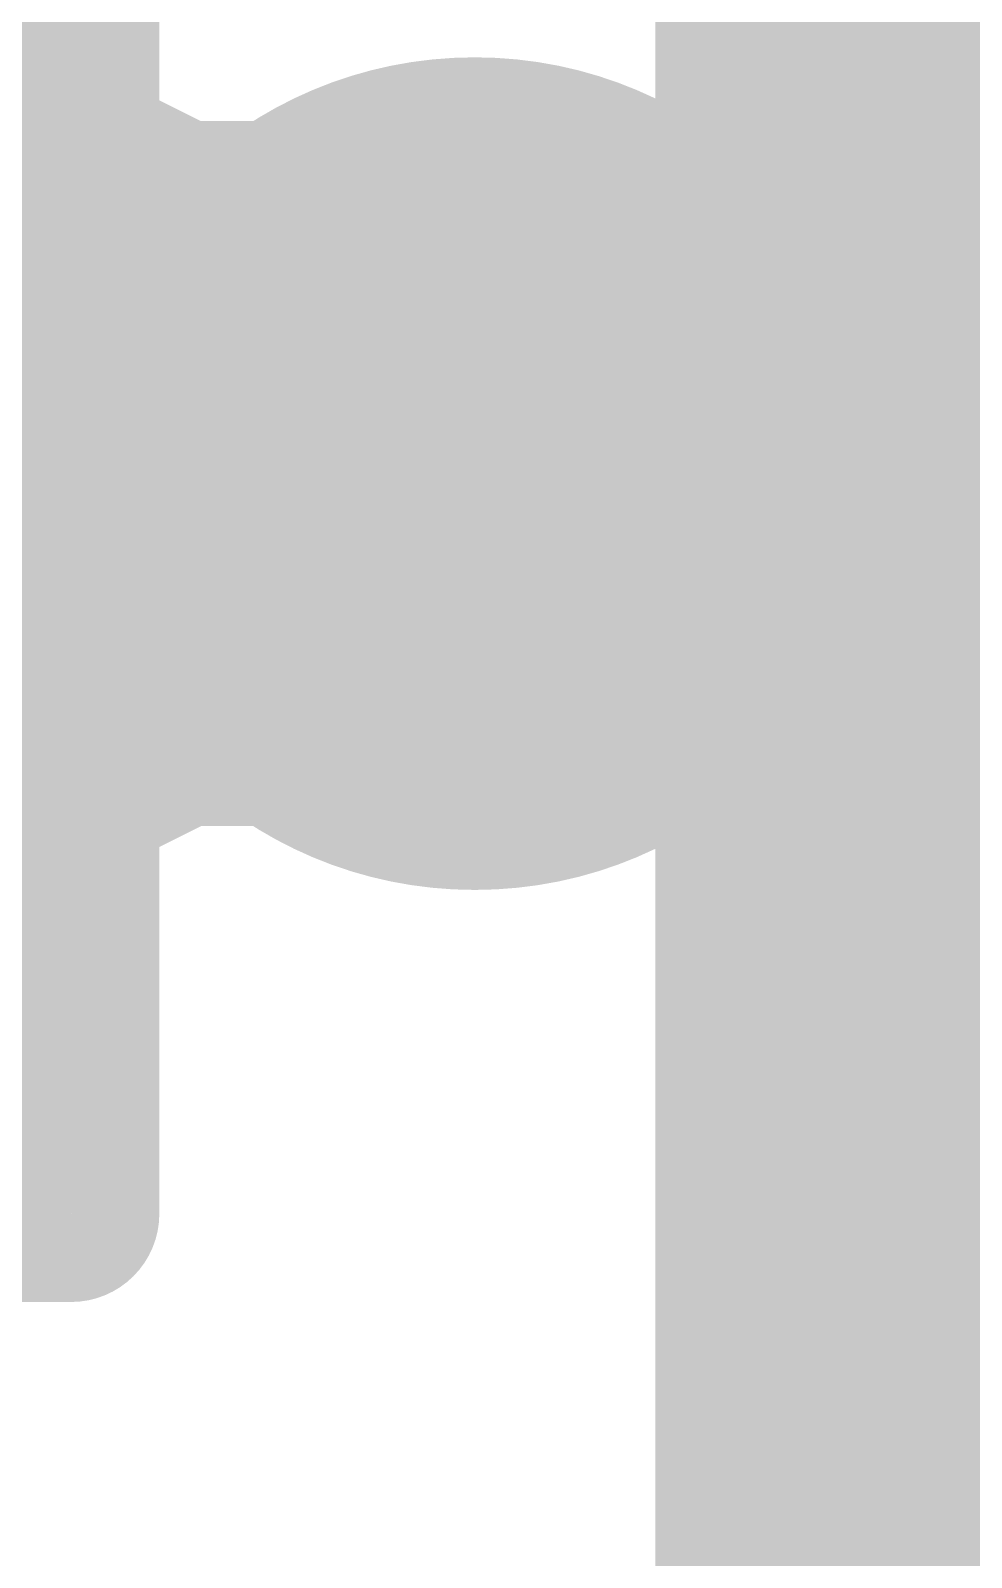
# Model space of a CAD drawing. Header units: inches. Extents: x -2 to 343, y -53 to 63.
# Drawn here: x 31.779 to 32.457, y -5.099 to -3.999 of the extents above; entities that cross this region are included whole.
import ezdxf

# ---------------------------------------------------------------- set-up
doc = ezdxf.new("R2010")
doc.units = ezdxf.units.IN
for name, color, linetype in [('Board Outline', 216, 'Continuous'), ('Bottom Layer', 5, 'Continuous'), ('Bottom Overlay', 54, 'Continuous'), ('Bottom Paste', 16, 'Continuous'), ('Bottom Solder', 6, 'Continuous'), ('Drill Drawing', 1, 'Continuous'), ('Top Layer', 1, 'Continuous'), ('Top Overlay', 2, 'Continuous'), ('Via Holes', 16, 'Continuous')]:
    doc.layers.add(name, color=color, linetype=linetype)

# ---------------------------------------------------------------- blocks, each defined once
blk = doc.blocks.new('C___0603_42')
at = {"layer": 'Top Overlay'}
for points in [[(1.2446, -0.5334, 0.127, 0.127, 0), (1.2446, 0.5334, 0.127, 0.127, 0)], [(0.4572, -0.5334, 0.127, 0.127, 0), (1.2446, -0.5334, 0.127, 0.127, 0)]]:
    blk.add_lwpolyline(points, format="xyseb", dxfattribs=at)
blk.add_lwpolyline([(1.2128, -0.5334, 0.0635, 0.0635, 1), (1.2764, -0.5334, 0.0635, 0.0635, 1)], format="xyseb", close=True, dxfattribs=at)
blk.add_lwpolyline([(1.2128, -0.5334, 0.0635, 0.0635, 1), (1.2764, -0.5334, 0.0635, 0.0635, 1)], format="xyseb", close=True, dxfattribs=at)
blk = doc.blocks.new('C___0805_B_84')
at = {"layer": 'Bottom Layer'}
blk.add_hatch(color=5, dxfattribs=at).paths.add_polyline_path([(0.508, 0.762), (1.524, 0.762), (1.524, -0.762), (0.508, -0.762)])
at = {"layer": 'Bottom Paste'}
blk.add_hatch(color=16, dxfattribs=at).paths.add_polyline_path([(0.508, 0.762), (1.524, 0.762), (1.524, -0.762), (0.508, -0.762)])
at = {"layer": 'Bottom Solder'}
blk.add_hatch(color=6, dxfattribs=at).paths.add_polyline_path([(0.438, 0.832), (1.594, 0.832), (1.594, -0.832), (0.438, -0.832)])
at = {"layer": 'Bottom Overlay'}
blk.add_lwpolyline([(1.6256, 0.8636, 0.127, 0.127, 0), (1.6256, -0.8636, 0.127, 0.127, 0)], format="xyseb", dxfattribs=at)

msp = doc.modelspace()

# ---------------------------------------------------------------- hatches: boundary and pattern name
at = {"layer": 'Bottom Layer'}
h = msp.add_hatch(color=5, dxfattribs=at)
edge = h.paths.add_edge_path()
edge.add_arc((32.099, -4.318), 0.3, 0, 360)
at = {"layer": 'Top Layer'}
msp.add_hatch(color=1, dxfattribs=at).paths.add_polyline_path([(34.4501, -3.8045), (34.4501, -4.2383), (34.3709, -4.3175), (34.1259, -4.3175), (34.1259, -4.9553), (34.6569, -4.9553), (34.7442, -5.0094), (34.7984, -5.0967), (34.7984, -5.6278), (34.7984, -6.574), (34.7442, -6.6613), (34.6569, -6.7155), (33.1796, -6.7155), (33.0923, -6.6613), (33.0382, -6.574), (33.0382, -6.1278), (33.0382, -5.0967), (33.0923, -5.0094), (33.1796, -4.9553), (33.7107, -4.9553), (33.7107, -4.7022), (33.729, -4.6099), (33.7107, -4.5175), (33.7107, -4.3175), (33.5654, -4.3175), (33.3461, -4.0983), (33.2453, -4.0309), (33.1264, -4.0072), (32.428, -4.0072), (32.3553, -3.9345), (32.189, -3.8656), (32.1979, -3.6915), (34.337, -3.6915)])
h = msp.add_hatch(color=1, dxfattribs=at)
edge = h.paths.add_edge_path()
edge.add_arc((32.099, -4.318), 0.3, 0, 360)
at = {"layer": 'Via Holes'}
h = msp.add_hatch(color=7, dxfattribs=at)
edge = h.paths.add_edge_path()
edge.add_arc((32.099, -4.318), 0.15, 0, 360)

# ---------------------------------------------------------------- linework, layer by layer
at = {"layer": 'Board Outline'}
msp.add_lwpolyline([(49.772, 6.3476, 0.254, 0.254, -0.6504), (32.1175, -53.0547, 0.254, 0.254, 0)], format="xyseb", dxfattribs=at)
at = {"layer": 'Bottom Layer'}
msp.add_lwpolyline([(31.2562, -4.318, 0.508, 0.508, 0), (32.9023, -4.318, 0.508, 0.508, 0)], format="xyseb", dxfattribs=at)
at = {"layer": 'Drill Drawing'}
for points in [[(31.845, -4.064, 0.0508, 0.0508, 0), (32.099, -4.191, 0.0508, 0.0508, 0)], [(31.845, -4.064, 0.0508, 0.0508, 0), (31.972, -4.318, 0.0508, 0.0508, 0)], [(32.099, -4.191, 0.0508, 0.0508, 0), (32.353, -4.064, 0.0508, 0.0508, 0)], [(32.226, -4.318, 0.0508, 0.0508, 0), (32.353, -4.064, 0.0508, 0.0508, 0)], [(31.845, -4.572, 0.0508, 0.0508, 0), (31.972, -4.318, 0.0508, 0.0508, 0)], [(32.226, -4.318, 0.0508, 0.0508, 0), (32.353, -4.572, 0.0508, 0.0508, 0)], [(31.845, -4.572, 0.0508, 0.0508, 0), (32.099, -4.445, 0.0508, 0.0508, 0)], [(32.099, -4.445, 0.0508, 0.0508, 0), (32.353, -4.572, 0.0508, 0.0508, 0)]]:
    msp.add_lwpolyline(points, format="xyseb", dxfattribs=at)
for points in [[(31.8323, -4.064, 0.0254, 0.0254, 1), (31.8577, -4.064, 0.0254, 0.0254, 1)], [(31.8323, -4.064, 0.0254, 0.0254, 1), (31.8577, -4.064, 0.0254, 0.0254, 1)], [(32.3403, -4.064, 0.0254, 0.0254, 1), (32.3657, -4.064, 0.0254, 0.0254, 1)], [(32.3403, -4.064, 0.0254, 0.0254, 1), (32.3657, -4.064, 0.0254, 0.0254, 1)], [(32.0863, -4.191, 0.0254, 0.0254, 1), (32.1117, -4.191, 0.0254, 0.0254, 1)], [(32.0863, -4.191, 0.0254, 0.0254, 1), (32.1117, -4.191, 0.0254, 0.0254, 1)], [(31.9593, -4.318, 0.0254, 0.0254, 1), (31.9847, -4.318, 0.0254, 0.0254, 1)], [(31.9593, -4.318, 0.0254, 0.0254, 1), (31.9847, -4.318, 0.0254, 0.0254, 1)], [(32.2133, -4.318, 0.0254, 0.0254, 1), (32.2387, -4.318, 0.0254, 0.0254, 1)], [(32.2133, -4.318, 0.0254, 0.0254, 1), (32.2387, -4.318, 0.0254, 0.0254, 1)], [(32.0863, -4.445, 0.0254, 0.0254, 1), (32.1117, -4.445, 0.0254, 0.0254, 1)], [(32.0863, -4.445, 0.0254, 0.0254, 1), (32.1117, -4.445, 0.0254, 0.0254, 1)], [(31.8323, -4.572, 0.0254, 0.0254, 1), (31.8577, -4.572, 0.0254, 0.0254, 1)], [(31.8323, -4.572, 0.0254, 0.0254, 1), (31.8577, -4.572, 0.0254, 0.0254, 1)], [(32.3403, -4.572, 0.0254, 0.0254, 1), (32.3657, -4.572, 0.0254, 0.0254, 1)], [(32.3403, -4.572, 0.0254, 0.0254, 1), (32.3657, -4.572, 0.0254, 0.0254, 1)]]:
    msp.add_lwpolyline(points, format="xyseb", close=True, dxfattribs=at)
at = {"layer": 'Top Layer'}
for points in [[(31.3256, -4.318, 0.381, 0.381, 0), (32.099, -4.318, 0.381, 0.381, 0)], [(32.1333, -4.318, 0.3048, 0.3048, 0), (33.1264, -4.318, 0.3048, 0.3048, 0)]]:
    msp.add_lwpolyline(points, format="xyseb", dxfattribs=at)
for points in [[(32.0037, -4.318, 0.1905, 0.1905, 1), (32.1942, -4.318, 0.1905, 0.1905, 1)], [(32.0571, -4.318, 0.1524, 0.1524, 1), (32.2095, -4.318, 0.1524, 0.1524, 1)]]:
    msp.add_lwpolyline(points, format="xyseb", close=True, dxfattribs=at)

# ---------------------------------------------------------------- block references
at = {"rotation": 180}
msp.add_blockref('C___0805_B_84', (33.9183, -4.318), dxfattribs=at)
msp.add_blockref('C___0603_42', (30.5636, -4.318))

doc.saveas('drawing.dxf')
